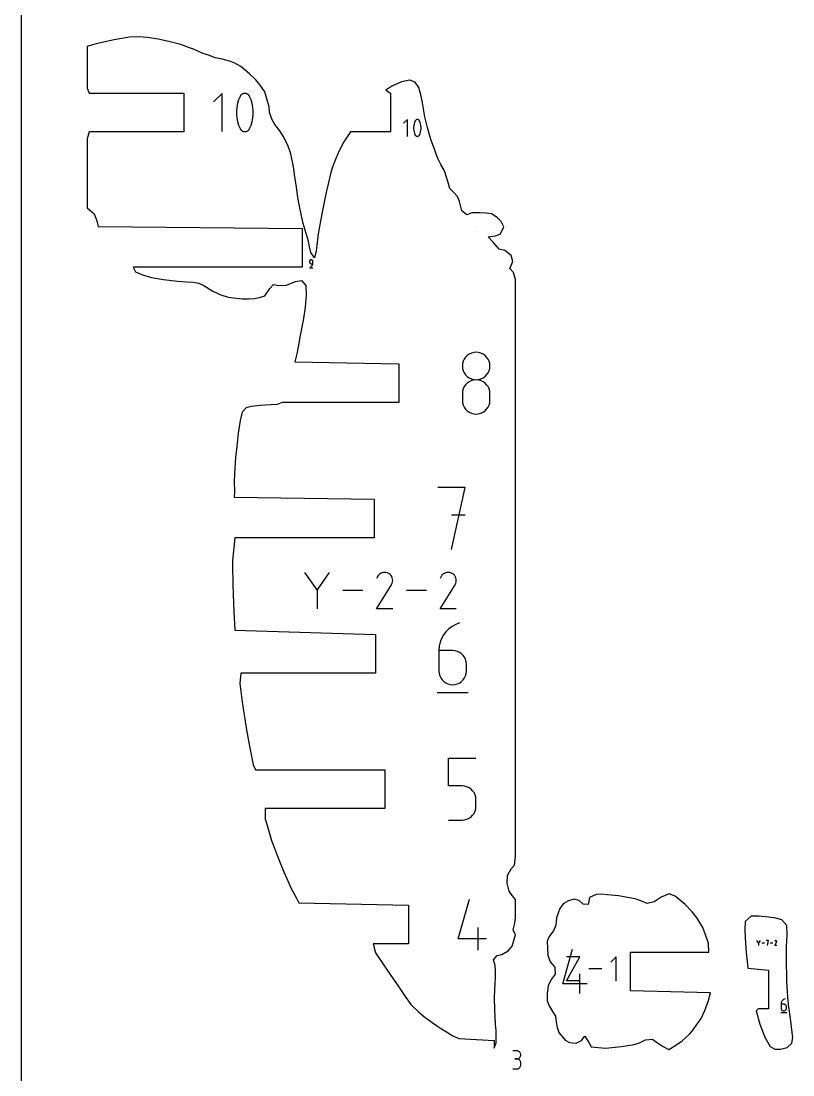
# Model space of a CAD drawing. Extents: x 0 to 600, y 0 to 900.
# Drawn here: x 0 to 77.8, y 593.2 to 699.5 of the extents above; entities that cross this region are included whole.
import ezdxf

# ---------------------------------------------------------------- set-up
doc = ezdxf.new("R2010")
doc.units = 0
doc.header["$MEASUREMENT"] = 0
for name, color, linetype in [('annotation', 7, 'Continuous'), ('boundary', 7, 'Continuous'), ('frame', 7, 'Continuous'), ('hole', 7, 'Continuous')]:
    doc.layers.add(name, color=color, linetype=linetype)

msp = doc.modelspace()

# ---------------------------------------------------------------- linework, layer by layer
at = {"layer": 'annotation', "color": 1}
for p, q in [((20.265197, 692.237596), (19.409999, 691.382156)), ((20.265197, 688.390771), (20.265197, 692.237596)), ((22.260189, 692.143422), (22.188122, 692.085939)), ((22.340386, 692.187337), (22.260189, 692.143422)), ((22.426665, 692.217001), (22.340386, 692.187337)), ((22.516976, 692.231734), (22.426665, 692.217001)), ((22.609271, 692.230856), (22.516976, 692.231734)), ((22.701501, 692.213683), (22.609271, 692.230856)), ((22.791615, 692.179537), (22.701501, 692.213683)), ((22.826113, 692.161409), (22.791615, 692.179537)), ((22.791615, 692.179537), (22.791615, 692.179537)), ((22.859216, 692.140586), (22.826113, 692.161409)), ((22.890765, 692.117234), (22.859216, 692.140586)), ((21.818522, 691.229393), (21.744791, 690.865356)), ((21.929117, 691.58622), (21.818522, 691.229393)), ((22.076578, 691.932989), (21.929117, 691.58622)), ((22.126236, 692.015567), (22.076578, 691.932989)), ((22.076578, 691.932989), (22.076578, 691.932989)), ((22.188122, 692.085939), (22.126236, 692.015567)), ((22.920599, 692.091518), (22.890765, 692.117234)), ((22.948556, 692.063601), (22.920599, 692.091518)), ((22.974476, 692.033649), (22.948556, 692.063601)), ((22.998198, 692.001827), (22.974476, 692.033649)), ((23.019561, 691.968299), (22.998198, 692.001827)), ((23.038405, 691.93323), (23.019561, 691.968299)), ((23.18658, 691.585746), (23.038405, 691.93323)), ((23.038405, 691.93323), (23.038405, 691.93323)), ((23.297712, 691.228384), (23.18658, 691.585746)), ((23.371799, 690.863989), (23.297712, 691.228384)), ((21.744791, 690.865356), (21.707926, 690.496952)), ((21.707926, 690.496952), (21.707926, 690.127027)), ((21.707926, 690.127027), (21.744791, 689.758427)), ((23.408843, 690.495406), (23.371799, 690.863989)), ((23.371799, 689.75706), (23.408843, 690.125482)), ((23.408843, 690.125482), (23.408843, 690.495406)), ((21.744791, 689.758427), (21.818522, 689.393996)), ((21.818522, 689.393996), (21.929117, 689.036581)), ((21.929117, 689.036581), (22.076578, 688.689025)), ((23.038405, 688.689266), (23.18658, 689.036107)), ((23.18658, 689.036107), (23.297712, 689.392987)), ((23.297712, 689.392987), (23.371799, 689.75706)), ((38.937669, 689.603722), (38.559942, 689.225889)), ((38.937669, 687.904645), (38.937669, 689.603722)), ((39.591181, 688.997627), (39.574898, 688.834909)), ((39.623746, 689.158416), (39.591181, 688.997627)), ((39.672594, 689.31602), (39.623746, 689.158416)), ((39.737725, 689.469182), (39.672594, 689.31602)), ((39.759658, 689.505656), (39.737725, 689.469182)), ((39.737725, 689.469182), (39.737725, 689.469182)), ((39.786992, 689.536738), (39.759658, 689.505656)), ((39.818823, 689.562127), (39.786992, 689.536738)), ((39.854245, 689.581523), (39.818823, 689.562127)), ((39.892352, 689.594625), (39.854245, 689.581523)), ((39.932241, 689.601133), (39.892352, 689.594625)), ((39.973007, 689.600745), (39.932241, 689.601133)), ((40.013743, 689.59316), (39.973007, 689.600745)), ((40.053545, 689.578078), (40.013743, 689.59316)), ((40.068782, 689.570071), (40.053545, 689.578078)), ((40.053545, 689.578078), (40.053545, 689.578078)), ((40.083403, 689.560874), (40.068782, 689.570071)), ((40.097338, 689.55056), (40.083403, 689.560874)), ((40.110515, 689.539202), (40.097338, 689.55056)), ((40.122863, 689.526871), (40.110515, 689.539202)), ((40.134311, 689.513642), (40.122863, 689.526871)), ((40.144789, 689.499587), (40.134311, 689.513642)), ((40.154225, 689.484778), (40.144789, 689.499587)), ((40.162548, 689.469289), (40.154225, 689.484778)), ((40.227994, 689.315811), (40.162548, 689.469289)), ((40.162548, 689.469289), (40.162548, 689.469289)), ((40.277079, 689.15797), (40.227994, 689.315811)), ((40.309802, 688.997023), (40.277079, 689.15797)), ((40.326164, 688.834226), (40.309802, 688.997023)), ((22.076578, 688.689025), (22.076578, 688.689025)), ((22.076578, 688.689025), (22.095353, 688.654026)), ((22.095353, 688.654026), (22.116558, 688.620665)), ((22.116558, 688.620665), (22.140105, 688.589044)), ((22.140105, 688.589044), (22.165902, 688.559263)), ((22.165902, 688.559263), (22.193863, 688.531424)), ((22.193863, 688.531424), (22.223896, 688.505628)), ((22.223896, 688.505628), (22.255912, 688.481977)), ((22.255912, 688.481977), (22.289823, 688.460571)), ((22.289823, 688.460571), (22.325538, 688.441512)), ((22.325538, 688.441512), (22.325538, 688.441512)), ((22.325538, 688.441512), (22.414943, 688.40809)), ((22.414943, 688.40809), (22.506636, 688.391485)), ((22.506636, 688.391485), (22.598542, 688.391021)), ((22.598542, 688.391021), (22.688591, 688.40602)), ((22.688591, 688.40602), (22.774708, 688.435805)), ((22.774708, 688.435805), (22.85482, 688.479699)), ((22.85482, 688.479699), (22.926856, 688.537026)), ((22.926856, 688.537026), (22.988742, 688.607107)), ((22.988742, 688.607107), (23.038405, 688.689266)), ((23.038405, 688.689266), (23.038405, 688.689266)), ((39.574898, 688.834909), (39.574898, 688.67152)), ((39.574898, 688.67152), (39.591181, 688.508715)), ((39.591181, 688.508715), (39.623746, 688.347752)), ((39.623746, 688.347752), (39.672594, 688.189888)), ((39.672594, 688.189888), (39.737725, 688.036378)), ((39.737725, 688.036378), (39.737725, 688.036378)), ((39.737725, 688.036378), (39.746018, 688.02092)), ((39.746018, 688.02092), (39.755384, 688.006185)), ((39.755384, 688.006185), (39.765784, 687.992219)), ((39.765784, 687.992219), (39.777178, 687.979065)), ((39.777178, 687.979065), (39.789528, 687.966769)), ((39.789528, 687.966769), (39.802793, 687.955375)), ((39.802793, 687.955375), (39.816934, 687.944929)), ((39.816934, 687.944929), (39.831912, 687.935474)), ((39.831912, 687.935474), (39.847687, 687.927056)), ((39.847687, 687.927056), (39.847687, 687.927056)), ((39.847687, 687.927056), (39.887175, 687.912294)), ((39.887175, 687.912294), (39.927674, 687.90496)), ((39.927674, 687.90496), (39.968268, 687.904755)), ((39.968268, 687.904755), (40.008041, 687.91138)), ((40.008041, 687.91138), (40.046077, 687.924536)), ((40.046077, 687.924536), (40.081461, 687.943923)), ((40.081461, 687.943923), (40.113278, 687.969243)), ((40.113278, 687.969243), (40.140612, 688.000197)), ((40.140612, 688.000197), (40.162548, 688.036485)), ((40.162548, 688.036485), (40.227994, 688.189679)), ((40.162548, 688.036485), (40.162548, 688.036485)), ((40.227994, 688.189679), (40.277079, 688.347306)), ((40.277079, 688.347306), (40.309802, 688.508111)), ((40.309802, 688.508111), (40.326164, 688.670837)), ((40.326164, 688.670837), (40.326164, 688.834226)), ((29.087761, 675.328637), (29.085175, 675.29983)), ((29.085175, 675.29983), (29.085175, 675.219654)), ((29.085175, 675.219654), (29.085175, 675.219654)), ((29.085175, 675.219654), (29.087761, 675.190848)), ((29.095212, 675.355757), (29.087761, 675.328637)), ((29.087761, 675.190848), (29.095212, 675.163733)), ((29.107074, 675.380735), (29.095212, 675.355757)), ((29.095212, 675.163733), (29.107074, 675.13876)), ((29.122889, 675.403118), (29.107074, 675.380735)), ((29.107074, 675.13876), (29.122889, 675.116385)), ((29.142202, 675.42245), (29.122889, 675.403118)), ((29.164556, 675.438276), (29.142202, 675.42245)), ((29.189495, 675.450144), (29.164556, 675.438276)), ((29.216563, 675.457598), (29.189495, 675.450144)), ((29.245302, 675.460183), (29.216563, 675.457598)), ((29.274101, 675.457598), (29.245302, 675.460183)), ((29.245302, 675.460183), (29.245302, 675.460183)), ((29.301201, 675.450144), (29.274101, 675.457598)), ((29.326149, 675.438276), (29.301201, 675.450144)), ((29.348495, 675.42245), (29.326149, 675.438276)), ((29.36779, 675.403118), (29.348495, 675.42245)), ((29.383581, 675.380735), (29.36779, 675.403118)), ((29.395418, 675.355757), (29.383581, 675.380735)), ((29.402851, 675.328637), (29.395418, 675.355757)), ((29.405429, 675.29983), (29.402851, 675.328637)), ((29.405429, 675.059346), (29.405429, 675.29983)), ((29.405429, 675.29983), (29.405429, 675.29983)), ((29.065165, 674.648955), (29.425711, 674.648955)), ((29.122889, 675.116385), (29.142202, 675.097061)), ((29.142202, 675.097061), (29.164556, 675.081241)), ((29.164556, 675.081241), (29.189495, 675.06938)), ((29.165171, 674.739092), (29.210963, 674.756156)), ((29.165171, 674.739092), (29.165171, 674.739092)), ((29.189495, 675.06938), (29.216563, 675.06193)), ((29.210963, 674.756156), (29.252994, 674.779221)), ((29.216563, 675.06193), (29.245302, 675.059346)), ((29.245302, 675.059346), (29.405429, 675.059346)), ((29.252994, 674.779221), (29.29083, 674.8077)), ((29.29083, 674.8077), (29.324036, 674.841005)), ((29.324036, 674.841005), (29.35218, 674.878548)), ((29.35218, 674.878548), (29.374825, 674.919741)), ((29.374825, 674.919741), (29.391538, 674.963997)), ((29.391538, 674.963997), (29.401884, 675.010728)), ((29.401884, 675.010728), (29.405429, 675.059346)), ((44.815808, 665.624311), (44.67899, 665.431114)), ((44.982901, 665.791273), (44.815808, 665.624311)), ((45.176329, 665.928033), (44.982901, 665.791273)), ((45.392155, 666.030628), (45.176329, 665.928033)), ((45.62644, 666.095092), (45.392155, 666.030628)), ((45.875243, 666.117461), (45.62644, 666.095092)), ((46.124046, 666.095092), (45.875243, 666.117461)), ((45.875243, 666.117461), (45.875243, 666.117461)), ((46.35833, 666.030628), (46.124046, 666.095092)), ((46.574156, 665.928033), (46.35833, 666.030628)), ((46.767585, 665.791273), (46.574156, 665.928033)), ((46.934678, 665.624311), (46.767585, 665.791273)), ((47.071496, 665.431114), (46.934678, 665.624311)), ((44.511935, 664.981869), (44.489576, 664.733751)), ((44.489576, 664.733751), (44.489576, 664.733751)), ((44.489576, 664.733751), (44.511948, 664.484469)), ((44.576386, 665.215645), (44.511935, 664.981869)), ((44.67899, 665.431114), (44.576386, 665.215645)), ((47.1741, 665.215645), (47.071496, 665.431114)), ((47.23855, 664.981869), (47.1741, 665.215645)), ((47.238538, 664.484469), (47.260909, 664.733751)), ((47.260909, 664.733751), (47.23855, 664.981869)), ((47.260909, 664.733751), (47.260909, 664.733751)), ((44.511948, 664.484469), (44.576431, 664.249786)), ((44.576431, 664.249786), (44.679077, 664.033635)), ((44.679077, 664.033635), (44.815937, 663.839949)), ((44.815937, 663.839949), (44.983062, 663.67266)), ((44.983062, 663.67266), (45.176503, 663.535701)), ((45.176503, 663.535701), (45.392313, 663.433005)), ((45.392313, 663.433005), (45.626543, 663.368503)), ((46.123943, 663.368503), (46.358172, 663.433005)), ((46.358172, 663.433005), (46.573982, 663.535701)), ((46.573982, 663.535701), (46.767424, 663.67266)), ((46.767424, 663.67266), (46.934549, 663.839949)), ((46.934549, 663.839949), (47.071409, 664.033635)), ((47.071409, 664.033635), (47.174054, 664.249786)), ((47.174054, 664.249786), (47.238538, 664.484469)), ((44.576386, 662.442654), (44.511935, 662.208062)), ((44.67899, 662.658737), (44.576386, 662.442654)), ((44.815808, 662.852374), (44.67899, 662.658737)), ((44.982901, 663.01963), (44.815808, 662.852374)), ((45.176329, 663.156569), (44.982901, 663.01963)), ((45.392155, 663.259256), (45.176329, 663.156569)), ((45.62644, 663.323754), (45.392155, 663.259256)), ((45.875243, 663.346128), (45.62644, 663.323754)), ((45.626543, 663.368503), (45.875243, 663.346128)), ((45.875243, 663.346128), (46.123943, 663.368503)), ((46.124046, 663.323767), (45.875243, 663.346128)), ((45.875243, 663.346128), (45.875243, 663.346128)), ((45.875243, 663.346128), (45.875243, 663.346128)), ((46.35833, 663.259301), (46.124046, 663.323767)), ((46.574156, 663.156656), (46.35833, 663.259301)), ((46.767585, 663.019759), (46.574156, 663.156656)), ((46.934678, 662.852535), (46.767585, 663.019759)), ((47.071496, 662.658911), (46.934678, 662.852535)), ((47.1741, 662.442812), (47.071496, 662.658911)), ((47.23855, 662.208165), (47.1741, 662.442812)), ((44.511935, 662.208062), (44.489576, 661.958896)), ((44.489576, 661.958896), (44.489576, 661.268606)), ((47.260909, 661.958896), (47.23855, 662.208165)), ((47.260909, 661.268606), (47.260909, 661.958896)), ((47.260909, 661.958896), (47.260909, 661.958896)), ((44.489576, 661.268606), (44.489576, 661.268606)), ((44.489576, 661.268606), (44.511948, 661.019458)), ((44.511948, 661.019458), (44.576431, 660.785135)), ((44.576431, 660.785135), (44.679077, 660.569505)), ((44.679077, 660.569505), (44.815937, 660.376436)), ((44.815937, 660.376436), (44.983062, 660.209797)), ((46.767424, 660.209797), (46.934549, 660.376436)), ((46.934549, 660.376436), (47.071409, 660.569505)), ((47.071409, 660.569505), (47.174054, 660.785135)), ((47.174054, 660.785135), (47.238538, 661.019458)), ((47.238538, 661.019458), (47.260909, 661.268606)), ((44.983062, 660.209797), (45.176503, 660.073455)), ((45.176503, 660.073455), (45.392313, 659.971279)), ((45.392313, 659.971279), (45.626543, 659.907137)), ((45.626543, 659.907137), (45.875243, 659.884896)), ((45.875243, 659.884896), (46.123943, 659.907137)), ((45.875243, 659.884896), (45.875243, 659.884896)), ((46.123943, 659.907137), (46.358172, 659.971279)), ((46.358172, 659.971279), (46.573982, 660.073455)), ((46.573982, 660.073455), (46.767424, 660.209797)), ((44.780141, 652.470547), (42.005286, 652.470547)), ((43.392909, 646.230547), (44.780141, 652.470547)), ((44.780141, 649.691778), (43.392909, 649.691778)), ((29.835294, 642.145758), (28.608427, 643.919975)), ((31.061929, 643.919975), (29.835294, 642.145758)), ((35.941532, 643.510874), (35.834276, 643.305128)), ((36.026648, 643.63157), (35.941532, 643.510874)), ((36.128768, 643.732323), (36.026648, 643.63157)), ((36.244786, 643.812326), (36.128768, 643.732323)), ((36.371597, 643.870773), (36.244786, 643.812326)), ((36.506095, 643.906856), (36.371597, 643.870773)), ((36.645173, 643.919769), (36.506095, 643.906856)), ((36.785727, 643.908706), (36.645173, 643.919769)), ((36.924649, 643.872858), (36.785727, 643.908706)), ((37.058836, 643.81142), (36.924649, 643.872858)), ((37.178851, 643.726198), (37.058836, 643.81142)), ((37.058836, 643.81142), (37.058836, 643.81142)), ((37.279196, 643.623932), (37.178851, 643.726198)), ((37.358981, 643.507756), (37.279196, 643.623932)), ((37.417311, 643.380804), (37.358981, 643.507756)), ((37.453294, 643.246212), (37.417311, 643.380804)), ((37.46604, 643.107113), (37.453294, 643.246212)), ((42.345249, 643.510874), (42.237993, 643.305128)), ((42.430365, 643.63157), (42.345249, 643.510874)), ((42.532485, 643.732323), (42.430365, 643.63157)), ((42.648504, 643.812326), (42.532485, 643.732323)), ((42.775315, 643.870773), (42.648504, 643.812326)), ((42.909812, 643.906856), (42.775315, 643.870773)), ((43.048891, 643.919769), (42.909812, 643.906856)), ((43.189444, 643.908706), (43.048891, 643.919769)), ((43.328367, 643.872858), (43.189444, 643.908706)), ((43.462553, 643.81142), (43.328367, 643.872858)), ((43.582568, 643.726198), (43.462553, 643.81142)), ((43.462553, 643.81142), (43.462553, 643.81142)), ((43.682914, 643.623932), (43.582568, 643.726198)), ((43.762698, 643.507756), (43.682914, 643.623932)), ((43.821028, 643.380804), (43.762698, 643.507756)), ((43.857012, 643.246212), (43.821028, 643.380804)), ((43.869757, 643.107113), (43.857012, 643.246212)), ((29.835294, 642.288535), (29.835294, 640.241682)), ((35.831969, 640.241768), (37.341391, 642.671743)), ((37.341391, 642.671743), (37.343195, 642.673975)), ((37.341391, 642.671743), (37.341391, 642.671743)), ((37.343195, 642.673975), (37.344926, 642.676227)), ((37.344926, 642.676227), (37.346593, 642.678517)), ((37.346593, 642.678517), (37.34821, 642.680864)), ((37.34821, 642.680864), (37.349786, 642.683287)), ((37.349786, 642.683287), (37.351335, 642.685804)), ((37.351335, 642.685804), (37.352866, 642.688436)), ((37.352866, 642.688436), (37.354391, 642.6912)), ((37.354391, 642.6912), (37.355922, 642.694116)), ((37.355922, 642.694116), (37.418246, 642.82793)), ((37.355922, 642.694116), (37.355922, 642.694116)), ((37.418246, 642.82793), (37.454654, 642.966641)), ((37.454654, 642.966641), (37.46604, 643.107113)), ((42.235687, 640.241768), (43.745108, 642.671743)), ((43.745108, 642.671743), (43.746913, 642.673975)), ((43.745108, 642.671743), (43.745108, 642.671743)), ((43.746913, 642.673975), (43.748643, 642.676227)), ((43.748643, 642.676227), (43.750311, 642.678517)), ((43.750311, 642.678517), (43.751927, 642.680864)), ((43.751927, 642.680864), (43.753504, 642.683287)), ((43.753504, 642.683287), (43.755052, 642.685804)), ((43.755052, 642.685804), (43.756583, 642.688436)), ((43.756583, 642.688436), (43.758109, 642.6912)), ((43.758109, 642.6912), (43.75964, 642.694116)), ((43.75964, 642.694116), (43.821963, 642.82793)), ((43.75964, 642.694116), (43.75964, 642.694116)), ((43.821963, 642.82793), (43.858372, 642.966641)), ((43.858372, 642.966641), (43.869757, 643.107113)), ((34.452765, 642.080828), (32.441663, 642.080828)), ((40.856482, 642.080828), (38.845381, 642.080828)), ((37.465484, 640.241768), (35.831969, 640.241768)), ((43.869202, 640.241768), (42.235687, 640.241768)), ((42.833165, 637.93054), (42.589431, 637.605041)), ((43.120815, 638.219411), (42.833165, 637.93054)), ((43.44864, 638.466627), (43.120815, 638.219411)), ((43.812902, 638.667165), (43.44864, 638.466627)), ((44.209861, 638.816001), (43.812902, 638.667165)), ((44.209861, 638.816001), (44.209861, 638.816001)), ((42.248663, 636.86425), (42.159108, 636.459007)), ((42.39335, 637.247935), (42.248663, 636.86425)), ((42.589431, 637.605041), (42.39335, 637.247935)), ((42.159108, 636.459007), (42.128426, 636.037233)), ((42.128426, 636.037233), (42.128426, 633.963233)), ((43.514092, 636.037233), (42.128426, 636.037233)), ((43.763308, 636.014992), (43.514092, 636.037233)), ((43.997811, 635.95085), (43.763308, 636.014992)), ((44.213701, 635.848674), (43.997811, 635.95085)), ((44.407079, 635.712332), (44.213701, 635.848674)), ((44.574043, 635.545693), (44.407079, 635.712332)), ((44.710693, 635.352624), (44.574043, 635.545693)), ((44.81313, 635.136994), (44.710693, 635.352624)), ((44.877452, 634.902671), (44.81313, 635.136994)), ((44.899759, 634.653523), (44.877452, 634.902671)), ((42.128426, 633.963233), (42.128426, 633.963233)), ((42.128426, 633.963233), (42.150798, 633.713964)), ((42.150798, 633.713964), (42.215281, 633.479317)), ((44.81313, 633.479317), (44.877452, 633.713964)), ((44.877452, 633.713964), (44.899759, 633.963233)), ((44.899759, 633.963233), (44.899759, 634.653523)), ((44.899759, 634.653523), (44.899759, 634.653523)), ((42.215281, 633.479317), (42.317926, 633.263218)), ((42.317926, 633.263218), (42.454786, 633.069594)), ((42.454786, 633.069594), (42.621911, 632.90237)), ((42.621911, 632.90237), (42.815353, 632.765473)), ((42.815353, 632.765473), (43.031163, 632.662828)), ((43.031163, 632.662828), (43.265392, 632.598362)), ((43.265392, 632.598362), (43.514092, 632.576001)), ((43.514092, 632.576001), (43.763308, 632.598362)), ((43.763308, 632.598362), (43.997811, 632.662828)), ((43.997811, 632.662828), (44.213701, 632.765473)), ((44.213701, 632.765473), (44.407079, 632.90237)), ((44.407079, 632.90237), (44.574043, 633.069594)), ((44.574043, 633.069594), (44.710693, 633.263218)), ((44.710693, 633.263218), (44.81313, 633.479317)), ((41.954875, 631.796001), (45.074875, 631.796001)), ((43.514092, 632.576001), (43.514092, 632.576001)), ((43.07846, 622.382687), (43.07846, 625.161455)), ((43.07846, 625.161455), (45.849793, 625.161455)), ((44.464127, 622.382687), (43.07846, 622.382687)), ((44.71293, 622.360447), (44.464127, 622.382687)), ((44.947214, 622.296305), (44.71293, 622.360447)), ((45.16304, 622.194129), (44.947214, 622.296305)), ((45.356469, 622.057787), (45.16304, 622.194129)), ((45.523562, 621.891148), (45.356469, 622.057787)), ((45.66038, 621.698079), (45.523562, 621.891148)), ((45.762984, 621.482449), (45.66038, 621.698079)), ((45.827434, 621.248125), (45.762984, 621.482449)), ((45.849793, 620.998977), (45.827434, 621.248125)), ((45.849793, 620.308687), (45.849793, 620.998977)), ((45.849793, 620.998977), (45.849793, 620.998977)), ((45.762938, 619.824771), (45.827422, 620.059418)), ((45.827422, 620.059418), (45.849793, 620.308687)), ((43.07846, 618.921455), (44.464127, 618.921455)), ((44.464127, 618.921455), (44.712827, 618.943817)), ((44.464127, 618.921455), (44.464127, 618.921455)), ((44.712827, 618.943817), (44.947056, 619.008283)), ((44.947056, 619.008283), (45.162866, 619.110927)), ((45.162866, 619.110927), (45.356308, 619.247824)), ((45.356308, 619.247824), (45.523433, 619.415048)), ((45.523433, 619.415048), (45.660293, 619.608673)), ((45.660293, 619.608673), (45.762938, 619.824771)), ((44.065725, 606.956288), (45.208155, 610.962869)), ((46.068854, 605.810951), (46.068854, 608.099041)), ((46.926323, 606.956288), (44.065725, 606.956288)), ((74.335135, 606.531783), (74.173397, 606.765678)), ((74.496842, 606.765678), (74.335135, 606.531783)), ((74.335135, 606.550605), (74.335135, 606.280768)), ((74.943857, 606.523223), (74.678733, 606.523223)), ((75.341246, 606.765663), (75.125626, 606.765663)), ((75.233451, 606.280784), (75.341246, 606.765663)), ((75.341246, 606.549739), (75.233451, 606.549739)), ((75.78826, 606.523223), (75.523136, 606.523223)), ((75.970081, 606.28078), (76.169068, 606.601124)), ((76.185427, 606.28078), (75.970081, 606.28078)), ((75.984524, 606.711746), (75.970385, 606.684623)), ((75.995745, 606.727658), (75.984524, 606.711746)), ((76.009208, 606.74094), (75.995745, 606.727658)), ((76.024502, 606.751487), (76.009208, 606.74094)), ((76.04122, 606.759192), (76.024502, 606.751487)), ((76.058951, 606.763949), (76.04122, 606.759192)), ((76.077286, 606.765651), (76.058951, 606.763949)), ((76.095815, 606.764193), (76.077286, 606.765651)), ((76.114129, 606.759467), (76.095815, 606.764193)), ((76.131819, 606.751367), (76.114129, 606.759467)), ((76.14764, 606.740133), (76.131819, 606.751367)), ((76.131819, 606.751367), (76.131819, 606.751367)), ((76.160869, 606.726651), (76.14764, 606.740133)), ((76.171387, 606.711335), (76.160869, 606.726651)), ((76.169068, 606.601124), (76.169306, 606.601418)), ((76.169068, 606.601124), (76.169068, 606.601124)), ((76.169306, 606.601418), (76.169534, 606.601715)), ((76.169534, 606.601715), (76.169754, 606.602017)), ((76.169754, 606.602017), (76.169967, 606.602326)), ((76.169967, 606.602326), (76.170175, 606.602645)), ((76.170175, 606.602645), (76.170379, 606.602977)), ((76.170379, 606.602977), (76.170581, 606.603324)), ((76.170581, 606.603324), (76.170782, 606.603689)), ((76.170782, 606.603689), (76.170984, 606.604073)), ((76.170984, 606.604073), (76.1792, 606.621714)), ((76.170984, 606.604073), (76.170984, 606.604073)), ((76.179077, 606.694599), (76.171387, 606.711335)), ((76.18382, 606.676856), (76.179077, 606.694599)), ((76.1792, 606.621714), (76.184, 606.64)), ((76.1855, 606.658518), (76.18382, 606.676856)), ((76.184, 606.64), (76.1855, 606.658518)), ((54.597841, 602.417096), (55.58936, 605.894426)), ((54.972057, 602.704701), (56.313382, 605.12042)), ((56.313382, 605.12042), (54.972057, 605.12042)), ((59.983167, 605.12042), (59.446121, 604.583223)), ((59.983167, 602.704701), (59.983167, 605.12042)), ((58.540378, 603.91256), (57.219504, 603.91256)), ((56.336365, 601.423053), (56.336365, 603.408896)), ((57.080566, 602.417096), (54.597841, 602.417096)), ((56.313382, 602.704701), (54.972057, 602.704701)), ((76.748322, 600.72007), (76.700912, 600.656756)), ((76.804274, 600.776259), (76.748322, 600.72007)), ((76.86804, 600.824346), (76.804274, 600.776259)), ((76.938894, 600.863354), (76.86804, 600.824346)), ((77.016108, 600.892304), (76.938894, 600.863354)), ((77.016108, 600.892304), (77.016108, 600.892304)), ((76.617208, 600.433837), (76.61124, 600.351796)), ((76.61124, 600.351796), (76.61124, 599.948375)), ((76.880771, 600.351796), (76.61124, 600.351796)), ((76.61124, 599.948375), (76.61124, 599.948375)), ((76.61124, 599.948375), (76.615592, 599.899888)), ((76.615592, 599.899888), (76.628135, 599.854246)), ((76.634628, 600.512662), (76.617208, 600.433837)), ((76.628135, 599.854246), (76.648101, 599.812212)), ((76.662772, 600.587294), (76.634628, 600.512662)), ((76.648101, 599.812212), (76.674722, 599.77455)), ((76.700912, 600.656756), (76.662772, 600.587294)), ((76.674722, 599.77455), (76.70723, 599.742022)), ((76.70723, 599.742022), (76.744857, 599.715394)), ((76.744857, 599.715394), (76.786835, 599.695428)), ((76.786835, 599.695428), (76.832396, 599.682889)), ((76.832396, 599.682889), (76.880771, 599.678539)), ((76.929247, 600.34747), (76.880771, 600.351796)), ((76.880771, 599.678539), (76.929247, 599.682889)), ((76.880771, 599.678539), (76.880771, 599.678539)), ((76.974861, 600.334993), (76.929247, 600.34747)), ((76.929247, 599.682889), (76.974861, 599.695428)), ((77.016855, 600.315119), (76.974861, 600.334993)), ((76.974861, 599.695428), (77.016855, 599.715394)), ((77.054469, 600.288598), (77.016855, 600.315119)), ((77.016855, 599.715394), (77.054469, 599.742022)), ((77.086946, 600.256185), (77.054469, 600.288598)), ((77.054469, 599.742022), (77.086946, 599.77455)), ((77.113527, 600.21863), (77.086946, 600.256185)), ((77.086946, 599.77455), (77.113527, 599.812212)), ((77.133452, 600.176687), (77.113527, 600.21863)), ((77.113527, 599.812212), (77.133452, 599.854246)), ((77.145963, 600.131108), (77.133452, 600.176687)), ((77.133452, 599.854246), (77.145963, 599.899888)), ((77.150302, 600.082645), (77.145963, 600.131108)), ((77.145963, 599.899888), (77.150302, 599.948375)), ((77.150302, 599.948375), (77.150302, 600.082645)), ((77.150302, 600.082645), (77.150302, 600.082645)), ((76.577482, 599.526818), (77.184365, 599.526818)), ((49.973455, 595.641166), (49.568896, 595.641166)), ((50.046216, 595.634635), (49.973455, 595.641166)), ((50.114682, 595.615814), (50.046216, 595.634635)), ((50.177713, 595.585861), (50.114682, 595.615814)), ((50.234171, 595.545932), (50.177713, 595.585861)), ((50.282918, 595.497186), (50.234171, 595.545932)), ((50.322815, 595.44078), (50.282918, 595.497186)), ((50.352722, 595.377872), (50.322815, 595.44078)), ((49.973455, 594.832048), (49.77089, 594.832048)), ((49.77089, 594.832048), (49.973455, 594.832048)), ((49.973455, 594.832048), (50.046216, 594.83858)), ((50.046216, 594.825517), (49.973455, 594.832048)), ((49.973455, 594.832048), (49.973455, 594.832048)), ((50.046216, 594.83858), (50.114682, 594.857412)), ((50.114682, 594.806696), (50.046216, 594.825517)), ((50.114682, 594.857412), (50.177713, 594.887395)), ((50.177713, 594.776742), (50.114682, 594.806696)), ((50.177713, 594.887395), (50.234171, 594.927382)), ((50.234171, 594.736813), (50.177713, 594.776742)), ((50.234171, 594.927382), (50.282918, 594.976224)), ((50.282918, 594.688067), (50.234171, 594.736813)), ((50.282918, 594.976224), (50.322815, 595.032772)), ((50.322815, 594.631661), (50.282918, 594.688067)), ((50.322815, 595.032772), (50.352722, 595.095879)), ((50.352722, 594.568753), (50.322815, 594.631661)), ((50.371501, 595.309619), (50.352722, 595.377872)), ((50.352722, 595.095879), (50.371501, 595.164398)), ((50.371501, 594.5005), (50.352722, 594.568753)), ((50.378014, 595.237178), (50.371501, 595.309619)), ((50.371501, 595.164398), (50.378014, 595.237178)), ((50.378014, 594.428059), (50.371501, 594.5005)), ((50.378014, 595.237178), (50.378014, 595.237178)), ((50.378014, 594.225494), (50.378014, 594.428059)), ((50.378014, 594.428059), (50.378014, 594.428059)), ((49.568896, 593.821506), (49.973455, 593.821506)), ((49.973455, 593.821506), (50.046216, 593.828033)), ((49.973455, 593.821506), (49.973455, 593.821506)), ((50.046216, 593.828033), (50.114682, 593.846845)), ((50.114682, 593.846845), (50.177713, 593.876786)), ((50.177713, 593.876786), (50.234171, 593.916703)), ((50.234171, 593.916703), (50.282918, 593.965439)), ((50.282918, 593.965439), (50.322815, 594.021841)), ((50.322815, 594.021841), (50.352722, 594.084754)), ((50.352722, 594.084754), (50.371501, 594.153024)), ((50.371501, 594.153024), (50.378014, 594.225494))]:
    msp.add_line(p, q, dxfattribs=at)
at = {"layer": 'boundary', "color": 5}
for p, q in [((9.230405, 697.613167), (7.878748, 697.315482)), ((9.76113, 697.712679), (9.230405, 697.613167)), ((10.933937, 697.921174), (9.76113, 697.712679)), ((11.888081, 697.949051), (10.933937, 697.921174)), ((12.725647, 697.872203), (11.888081, 697.949051)), ((13.803861, 697.721593), (12.725647, 697.872203)), ((14.904003, 697.489663), (13.803861, 697.721593)), ((16.103032, 697.158314), (14.904003, 697.489663)), ((6.668017, 696.984823), (6.667853, 692.780497)), ((7.214048, 697.154533), (6.668017, 696.984823)), ((7.878748, 697.315482), (7.214048, 697.154533)), ((16.872342, 696.886474), (16.103032, 697.158314)), ((17.393053, 696.696107), (16.872342, 696.886474)), ((18.259056, 696.310351), (17.393053, 696.696107)), ((18.982206, 696.054708), (18.259056, 696.310351)), ((19.578865, 695.82571), (18.982206, 696.054708)), ((20.150311, 695.713175), (19.578865, 695.82571)), ((21.032013, 695.502112), (20.150311, 695.713175)), ((21.559313, 695.30688), (21.032013, 695.502112)), ((22.160786, 694.951655), (21.559313, 695.30688)), ((23.014895, 694.226921), (22.160786, 694.951655)), ((23.6656, 693.617061), (23.014895, 694.226921)), ((24.088322, 693.065025), (23.6656, 693.617061)), ((38.345291, 693.397514), (37.389276, 692.954296)), ((39.174745, 693.577622), (38.345291, 693.397514)), ((39.712331, 693.388946), (39.174745, 693.577622)), ((40.107563, 692.83075), (39.712331, 693.388946)), ((6.667853, 692.780497), (6.862942, 692.264183)), ((6.862942, 692.264183), (16.411354, 692.264183)), ((16.411354, 692.264183), (16.411355, 688.364183)), ((24.557826, 692.41403), (24.088322, 693.065025)), ((24.783432, 691.695896), (24.557826, 692.41403)), ((37.389276, 692.954296), (36.755078, 692.569084)), ((36.755078, 692.569084), (37.235492, 692.264183)), ((37.235492, 692.264183), (37.235492, 688.364183)), ((40.298521, 692.100469), (40.107563, 692.83075)), ((25.012289, 690.894517), (24.783432, 691.695896)), ((40.421261, 691.506281), (40.298521, 692.100469)), ((40.7143, 689.861095), (40.421261, 691.506281)), ((25.058203, 690.328074), (25.012289, 690.894517)), ((25.309906, 689.559003), (25.058203, 690.328074)), ((25.590904, 689.10341), (25.309906, 689.559003)), ((26.093769, 688.450785), (25.590904, 689.10341)), ((40.965284, 688.791912), (40.7143, 689.861095)), ((6.865705, 688.364183), (6.675975, 687.64035)), ((16.411355, 688.364183), (6.865705, 688.364183)), ((26.414485, 687.936801), (26.093769, 688.450785)), ((26.89134, 687.029361), (26.414485, 687.936801)), ((33.215144, 688.364183), (32.521107, 687.343111)), ((37.235492, 688.364183), (33.215144, 688.364183)), ((41.134733, 688.186616), (40.965284, 688.791912)), ((41.35413, 687.500394), (41.134733, 688.186616)), ((6.675975, 687.64035), (6.677796, 686.325642)), ((27.181724, 686.149655), (26.89134, 687.029361)), ((32.521107, 687.343111), (32.036867, 686.386709)), ((41.634139, 686.701589), (41.35413, 687.500394)), ((6.677796, 686.325642), (6.668239, 683.533882)), ((27.512094, 684.667882), (27.181724, 686.149655)), ((32.036867, 686.386709), (31.655293, 685.497424)), ((41.841026, 686.101973), (41.634139, 686.701589)), ((42.050895, 685.613941), (41.841026, 686.101973)), ((31.435919, 684.895017), (31.242106, 684.273635)), ((31.655293, 685.497424), (31.435919, 684.895017)), ((42.307031, 685.057985), (42.050895, 685.613941)), ((42.668985, 684.411904), (42.307031, 685.057985)), ((27.577268, 684.069758), (27.512094, 684.667882)), ((27.751406, 682.792064), (27.577268, 684.069758)), ((31.242106, 684.273635), (30.982022, 683.236392)), ((43.0331, 683.368786), (42.668985, 684.411904)), ((6.668049, 682.584417), (6.6675, 680.704525)), ((6.668239, 683.533882), (6.668049, 682.584417)), ((27.903908, 681.781402), (27.751406, 682.792064)), ((30.982022, 683.236392), (30.795202, 682.424512)), ((43.213598, 682.645378), (43.0331, 683.368786)), ((43.621208, 682.238952), (43.213598, 682.645378)), ((28.048587, 681.015849), (27.903908, 681.781402)), ((30.795202, 682.424512), (30.59864, 681.447241)), ((44.00418, 681.823111), (43.621208, 682.238952)), ((44.208562, 681.319996), (44.00418, 681.823111)), ((6.6675, 680.704525), (7.356825, 680.096091)), ((28.412155, 679.244356), (28.048587, 681.015849)), ((30.59864, 681.447241), (30.333074, 680.093167)), ((44.418409, 680.396113), (44.208562, 681.319996)), ((7.356825, 680.096091), (7.637576, 679.399333)), ((7.637576, 679.399333), (7.776918, 678.804638)), ((30.333074, 680.093167), (29.947104, 678.074638)), ((44.938702, 679.981523), (44.418409, 680.396113)), ((45.456605, 680.177374), (44.938702, 679.981523)), ((46.23617, 680.198572), (45.456605, 680.177374)), ((46.883253, 680.144234), (46.23617, 680.198572)), ((47.406216, 680.077756), (46.883253, 680.144234)), ((48.00336, 679.703874), (47.406216, 680.077756)), ((48.389933, 679.327948), (48.00336, 679.703874)), ((7.776918, 678.804638), (28.344073, 678.609638)), ((28.344073, 678.609638), (28.344073, 674.709638)), ((28.604002, 678.52845), (28.412155, 679.244356)), ((28.781328, 678.009648), (28.604002, 678.52845)), ((48.319027, 678.087197), (48.677144, 678.773007)), ((48.677144, 678.773007), (48.389933, 679.327948)), ((28.961224, 677.347216), (28.781328, 678.009648)), ((29.086004, 676.766215), (28.961224, 677.347216)), ((29.947104, 678.074638), (29.801466, 676.888746)), ((47.096529, 677.786373), (47.825584, 677.86648)), ((47.575186, 677.241551), (47.096529, 677.786373)), ((47.825584, 677.86648), (48.319027, 678.087197)), ((29.225608, 676.198859), (29.086004, 676.766215)), ((29.567393, 675.661333), (29.225608, 676.198859)), ((29.735783, 676.345261), (29.567393, 675.661333)), ((29.801466, 676.888746), (29.735783, 676.345261)), ((48.195436, 676.529915), (47.575186, 677.241551)), ((48.763553, 676.385481), (48.195436, 676.529915)), ((49.4033, 675.881026), (48.763553, 676.385481)), ((49.2763, 674.588204), (49.558876, 675.270126)), ((49.558876, 675.270126), (49.4033, 675.881026)), ((28.344073, 674.709638), (11.29494, 674.709638)), ((11.29494, 674.709638), (11.518056, 674.251546)), ((11.518056, 674.251546), (12.254418, 673.928908)), ((49.638684, 674.177855), (49.2763, 674.588204)), ((49.84159, 673.471697), (49.638684, 674.177855)), ((12.254418, 673.928908), (13.157324, 673.673336)), ((13.157324, 673.673336), (14.348348, 673.456692)), ((14.348348, 673.456692), (14.912974, 673.388865)), ((14.912974, 673.388865), (15.781062, 673.285123)), ((15.781062, 673.285123), (16.638996, 673.227471)), ((16.638996, 673.227471), (17.381069, 673.180364)), ((17.381069, 673.180364), (17.931759, 673.081579)), ((17.931759, 673.081579), (18.405964, 672.860973)), ((26.743369, 672.90454), (27.667924, 673.251971)), ((27.667924, 673.251971), (28.276235, 673.37068)), ((28.276235, 673.37068), (28.717412, 672.84694)), ((49.845001, 672.915833), (49.84159, 673.471697)), ((18.405964, 672.860973), (19.327525, 672.305031)), ((19.327525, 672.305031), (20.129205, 671.904281)), ((24.57906, 671.826659), (25.086798, 672.551944)), ((25.086798, 672.551944), (25.448747, 672.949186)), ((25.448747, 672.949186), (25.96717, 672.868337)), ((25.96717, 672.868337), (26.743369, 672.90454)), ((28.717412, 672.84694), (28.741108, 671.889179)), ((49.84495, 672.405181), (49.845001, 672.915833)), ((49.844968, 670.79237), (49.84495, 672.405181)), ((20.129205, 671.904281), (20.885429, 671.675298)), ((20.885429, 671.675298), (21.671522, 671.59174)), ((21.671522, 671.59174), (22.291162, 671.53122)), ((22.291162, 671.53122), (22.962214, 671.52229)), ((22.962214, 671.52229), (23.495024, 671.538579)), ((23.495024, 671.538579), (24.025683, 671.633721)), ((24.025683, 671.633721), (24.57906, 671.826659)), ((28.741108, 671.889179), (28.634457, 670.681454)), ((28.634457, 670.681454), (28.474023, 669.515462)), ((49.844533, 667.827655), (49.844968, 670.79237)), ((28.474023, 669.515462), (28.149878, 667.809032)), ((28.149878, 667.809032), (27.940949, 666.671066)), ((49.844599, 666.208517), (49.844533, 667.827655)), ((27.940949, 666.671066), (27.781898, 665.972183)), ((27.781898, 665.972183), (27.591579, 665.150092)), ((49.844629, 662.907198), (49.844599, 666.208517)), ((27.591579, 665.150092), (38.076025, 664.955092)), ((38.076025, 664.955092), (38.076025, 661.055092)), ((49.844687, 660.507512), (49.844629, 662.907198)), ((22.689829, 660.529171), (22.29224, 660.093297)), ((23.21943, 660.664325), (22.689829, 660.529171)), ((24.084906, 660.739594), (23.21943, 660.664325)), ((24.599082, 660.775693), (24.084906, 660.739594)), ((25.822092, 660.86348), (24.599082, 660.775693)), ((26.307377, 661.055092), (25.822092, 660.86348)), ((38.076025, 661.055092), (26.307377, 661.055092)), ((49.844773, 656.544544), (49.844687, 660.507512)), ((22.074594, 659.231607), (21.870022, 657.94871)), ((22.29224, 660.093297), (22.074594, 659.231607)), ((21.870022, 657.94871), (21.737232, 656.621704)), ((21.737232, 656.621704), (21.627795, 655.509813)), ((49.84477, 655.014414), (49.844773, 656.544544)), ((21.627795, 655.509813), (21.52786, 653.877894)), ((49.844799, 651.319726), (49.84477, 655.014414)), ((21.52786, 653.877894), (21.476385, 653.047529)), ((21.476385, 653.047529), (21.508151, 652.035713)), ((21.508151, 652.035713), (21.477887, 651.495547)), ((21.477887, 651.495547), (35.593692, 651.300547)), ((35.593692, 651.300547), (35.593692, 647.400546)), ((49.844705, 648.40572), (49.844799, 651.319726)), ((49.844891, 647.843198), (49.844705, 648.40572)), ((49.844708, 647.315964), (49.844891, 647.843198)), ((21.534758, 647.400547), (21.304018, 645.129274)), ((35.593692, 647.400546), (21.534758, 647.400547)), ((49.844538, 642.830446), (49.844708, 647.315964)), ((21.304018, 645.129274), (21.302662, 644.583553)), ((21.302662, 644.583553), (21.340746, 642.771503)), ((21.340746, 642.771503), (21.363378, 641.683015)), ((49.844747, 639.079926), (49.844538, 642.830446)), ((21.363378, 641.683015), (21.439712, 639.983425)), ((21.439712, 639.983425), (21.55206, 638.082052)), ((49.844808, 638.541232), (49.844747, 639.079926)), ((21.55206, 638.082052), (35.714875, 637.646001)), ((49.844793, 636.05111), (49.844808, 638.541232)), ((35.714875, 637.646001), (35.714875, 633.746001)), ((49.844801, 634.520697), (49.844793, 636.05111)), ((22.146918, 633.746001), (22.05833, 632.696803)), ((35.714875, 633.746001), (22.146918, 633.746001)), ((49.844808, 631.626041), (49.844801, 634.520697)), ((22.05833, 632.696803), (22.251441, 631.105198)), ((49.84478, 627.820322), (49.844808, 631.626041)), ((22.251441, 631.105198), (22.411984, 629.937924)), ((22.411984, 629.937924), (22.548341, 629.154308)), ((22.548341, 629.154308), (22.61022, 628.638413)), ((22.61022, 628.638413), (22.775571, 627.666981)), ((22.775571, 627.666981), (22.918926, 626.927962)), ((49.844725, 624.285219), (49.84478, 627.820322)), ((22.918926, 626.927962), (23.080966, 626.041045)), ((23.080966, 626.041045), (23.383502, 624.48511)), ((23.383502, 624.48511), (23.639965, 623.991456)), ((49.844701, 620.904892), (49.844725, 624.285219)), ((23.639965, 623.991456), (36.664909, 623.991455)), ((36.664909, 623.991455), (36.664909, 620.091456)), ((49.84467, 619.70117), (49.844701, 620.904892)), ((36.664909, 620.091456), (24.602802, 620.091456)), ((24.602802, 620.091456), (24.620803, 619.018612)), ((24.620803, 619.018612), (24.77039, 618.516938)), ((49.844573, 616.876271), (49.84467, 619.70117)), ((24.77039, 618.516938), (25.259039, 616.865949)), ((25.259039, 616.865949), (25.533604, 616.108573)), ((49.844868, 615.906739), (49.844573, 616.876271)), ((25.533604, 616.108573), (25.8377, 615.282681)), ((49.844591, 615.2738), (49.844868, 615.906739)), ((25.8377, 615.282681), (26.462485, 613.760517)), ((49.755921, 614.370563), (49.844591, 615.2738)), ((26.462485, 613.760517), (26.759774, 613.094859)), ((49.038643, 613.329401), (49.401194, 613.994206)), ((49.401194, 613.994206), (49.755921, 614.370563)), ((26.759774, 613.094859), (27.239654, 612.026572)), ((48.993952, 612.555083), (49.038643, 613.329401)), ((49.217549, 611.762816), (48.993952, 612.555083)), ((27.239654, 612.026572), (27.723662, 611.10226)), ((49.500889, 611.325894), (49.217549, 611.762816)), ((57.964056, 611.419215), (57.309579, 611.116958)), ((58.527156, 611.450476), (57.964056, 611.419215)), ((59.090047, 611.394044), (58.527156, 611.450476)), ((60.254243, 611.270801), (59.090047, 611.394044)), ((65.340804, 611.503716), (64.528348, 611.151598)), ((65.938747, 611.240609), (65.340804, 611.503716)), ((27.723662, 611.10226), (28.002011, 610.587182)), ((28.002011, 610.587182), (39.056772, 610.33691)), ((39.056772, 610.33691), (39.056772, 606.43691)), ((49.844709, 610.916038), (49.500889, 611.325894)), ((49.844718, 609.627129), (49.844709, 610.916038)), ((54.659045, 610.466072), (54.326043, 610.022169)), ((55.182782, 610.797382), (54.659045, 610.466072)), ((55.764978, 610.939155), (55.182782, 610.797382)), ((56.26824, 610.820992), (55.764978, 610.939155)), ((56.650508, 610.453386), (56.26824, 610.820992)), ((57.161681, 610.407403), (56.650508, 610.453386)), ((57.309579, 611.116958), (57.161681, 610.407403)), ((60.776182, 611.17958), (60.254243, 611.270801)), ((61.912629, 610.987365), (60.776182, 611.17958)), ((62.467849, 610.768365), (61.912629, 610.987365)), ((63.100276, 610.513944), (62.467849, 610.768365)), ((63.809441, 610.669241), (63.100276, 610.513944)), ((64.528348, 611.151598), (63.809441, 610.669241)), ((66.938885, 610.398946), (65.938747, 611.240609)), ((67.661305, 609.677383), (66.938885, 610.398946)), ((49.844913, 609.087502), (49.844718, 609.627129)), ((54.326043, 610.022169), (53.988883, 609.070787)), ((68.157654, 609.031401), (67.661305, 609.677383)), ((73.616831, 609.221074), (72.989322, 608.708471)), ((74.339142, 609.246971), (73.616831, 609.221074)), ((75.356388, 609.141571), (74.339142, 609.246971)), ((49.603009, 607.868883), (49.790133, 608.531413)), ((49.790133, 608.531413), (49.844913, 609.087502)), ((53.895939, 608.333814), (53.676664, 607.752417)), ((53.988883, 609.070787), (53.895939, 608.333814)), ((68.723031, 608.094069), (68.157654, 609.031401)), ((72.989322, 608.708471), (72.971787, 607.892655)), ((76.101275, 609.016406), (75.356388, 609.141571)), ((76.702173, 608.863031), (76.101275, 609.016406)), ((77.194556, 608.286455), (76.702173, 608.863031)), ((77.219204, 607.341693), (77.194556, 608.286455)), ((49.495258, 606.201691), (49.844396, 607.355492)), ((49.844396, 607.355492), (49.603009, 607.868883)), ((53.249637, 607.197453), (53.035976, 606.703349)), ((53.676664, 607.752417), (53.249637, 607.197453)), ((69.307678, 606.513286), (68.723031, 608.094069)), ((72.971787, 607.892655), (72.983199, 607.059501)), ((77.172362, 606.146522), (77.219204, 607.341693)), ((39.056772, 606.43691), (35.484796, 606.43691)), ((35.484796, 606.43691), (35.742519, 605.522058)), ((49.098611, 605.731302), (49.495258, 606.201691)), ((53.035976, 606.703349), (53.104767, 605.297096)), ((69.32513, 605.608739), (69.307678, 606.513286)), ((72.983199, 607.059501), (73.112758, 605.565193)), ((77.154919, 604.93921), (77.172362, 606.146522)), ((35.742519, 605.522058), (36.490729, 604.37808)), ((47.631184, 604.840464), (47.978624, 605.280194)), ((47.978624, 605.280194), (48.480336, 605.376548)), ((48.480336, 605.376548), (49.098611, 605.731302)), ((53.104767, 605.297096), (53.347187, 604.642472)), ((61.42898, 601.708739), (61.42898, 605.608739)), ((61.42898, 605.608739), (69.32513, 605.608739)), ((73.112758, 605.565193), (73.187078, 604.690628)), ((36.490729, 604.37808), (36.896274, 603.786219)), ((47.785294, 604.273409), (47.631184, 604.840464)), ((47.825769, 603.681697), (47.785294, 604.273409)), ((53.347187, 604.642472), (53.809836, 604.080153)), ((53.809836, 604.080153), (53.826493, 603.373117)), ((73.187078, 604.690628), (73.265552, 603.990422)), ((73.265552, 603.990422), (75.363717, 603.795422)), ((77.207107, 602.709335), (77.154919, 604.93921)), ((36.896274, 603.786219), (37.516711, 602.896214)), ((37.516711, 602.896214), (37.839465, 602.453843)), ((47.780945, 602.470426), (47.823242, 603.015549)), ((47.823242, 603.015549), (47.825769, 603.681697)), ((53.423717, 602.859352), (53.12946, 602.199588)), ((53.826493, 603.373117), (53.423717, 602.859352)), ((75.363717, 603.795422), (75.363717, 599.895422)), ((37.839465, 602.453843), (38.703009, 601.141902)), ((47.740677, 601.017299), (47.745514, 601.817951)), ((47.745514, 601.817951), (47.780945, 602.470426)), ((53.12946, 602.199588), (53.046437, 601.416232)), ((77.310911, 601.076179), (77.207107, 602.709335)), ((38.703009, 601.141902), (39.295177, 600.326961)), ((47.768146, 599.796572), (47.740677, 601.017299)), ((53.046437, 601.416232), (53.029598, 600.688877)), ((69.514926, 601.513739), (61.42898, 601.708739)), ((69.266259, 600.63341), (69.514926, 601.513739)), ((77.379869, 600.336888), (77.310911, 601.076179)), ((39.295177, 600.326961), (40.061778, 599.585701)), ((47.821514, 598.348024), (47.768146, 599.796572)), ((53.029598, 600.688877), (53.220567, 600.190198)), ((53.220567, 600.190198), (53.584472, 599.601191)), ((68.551984, 598.916689), (68.929452, 599.708015)), ((68.929452, 599.708015), (69.266259, 600.63341)), ((74.306395, 599.895422), (74.111395, 599.700422)), ((74.111395, 599.700422), (74.487832, 598.326608)), ((75.363717, 599.895422), (74.306395, 599.895422)), ((77.595995, 598.655669), (77.379869, 600.336888)), ((40.061778, 599.585701), (40.748855, 599.023046)), ((40.748855, 599.023046), (41.026277, 598.809788)), ((41.026277, 598.809788), (41.452756, 598.517437)), ((53.584472, 599.601191), (53.877148, 599.134983)), ((53.877148, 599.134983), (53.935067, 598.54212)), ((68.132499, 598.28934), (68.551984, 598.916689)), ((77.740758, 597.505973), (77.595995, 598.655669)), ((41.452756, 598.517437), (41.861567, 598.19856)), ((41.861567, 598.19856), (42.37129, 597.872687)), ((42.37129, 597.872687), (42.874847, 597.571043)), ((42.874847, 597.571043), (43.471531, 597.208633)), ((47.879028, 597.666779), (47.821514, 598.348024)), ((47.903102, 597.002997), (47.879028, 597.666779)), ((53.935067, 598.54212), (54.042207, 598.005812)), ((54.042207, 598.005812), (54.211299, 597.506139)), ((67.412564, 597.372768), (67.760983, 597.766754)), ((67.760983, 597.766754), (68.132499, 598.28934)), ((74.487832, 598.326608), (74.991598, 597.013495)), ((43.471531, 597.208633), (44.137323, 596.877364)), ((44.137323, 596.877364), (47.696395, 596.682364)), ((47.696395, 596.682364), (47.696395, 595.927941)), ((47.696395, 595.927941), (47.907017, 596.46431)), ((47.907017, 596.46431), (47.903102, 597.002997)), ((54.211299, 597.506139), (54.844541, 596.737052)), ((54.844541, 596.737052), (55.292696, 596.493255)), ((55.292696, 596.493255), (55.950098, 596.408733)), ((55.950098, 596.408733), (56.488133, 596.701623)), ((56.488133, 596.701623), (56.835434, 597.137701)), ((56.835434, 597.137701), (57.221057, 596.497697)), ((57.221057, 596.497697), (57.463016, 596.039644)), ((61.798998, 596.301232), (62.331401, 596.466247)), ((62.331401, 596.466247), (62.955006, 596.758323)), ((62.955006, 596.758323), (63.654534, 596.808856)), ((63.654534, 596.808856), (64.158269, 596.446559)), ((65.891327, 596.149695), (66.659395, 596.672492)), ((66.659395, 596.672492), (67.412564, 597.372768)), ((74.991598, 597.013495), (75.529441, 596.076035)), ((77.710811, 596.433309), (77.808113, 597.000198)), ((77.808113, 597.000198), (77.740758, 597.505973)), ((57.463016, 596.039644), (58.925887, 595.905583)), ((58.925887, 595.905583), (60.536474, 596.075091)), ((60.536474, 596.075091), (61.798998, 596.301232)), ((64.158269, 596.446559), (64.653134, 596.11809)), ((64.653134, 596.11809), (65.295745, 595.790892)), ((65.295745, 595.790892), (65.891327, 596.149695)), ((75.529441, 596.076035), (75.98437, 595.818934)), ((75.98437, 595.818934), (76.572721, 595.81112)), ((76.572721, 595.81112), (77.240706, 595.998988)), ((77.240706, 595.998988), (77.710811, 596.433309))]:
    msp.add_line(p, q, dxfattribs=at)
at = {"layer": 'frame', "color": 5}
msp.add_line((0, 900), (0, 0), dxfattribs=at)
at = {"layer": 'hole', "color": 5}
msp.add_line((45.783555, 678.271883), (45.783555, 678.271883), dxfattribs=at)

doc.saveas('drawing.dxf')
